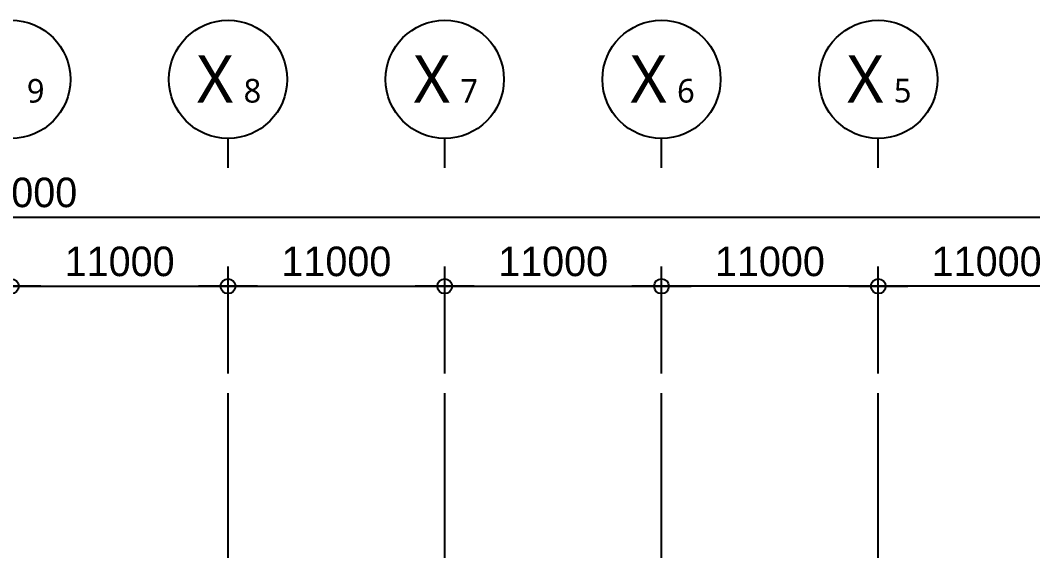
# Model space of a CAD drawing. Header units: millimetres. Extents: x 37653813 to 38677796, y 586285 to 874285.
# Drawn here: x 37830206 to 37881591, y 692224 to 719153 of the extents above; entities that cross this region are included whole.
import ezdxf
from ezdxf.enums import TextEntityAlignment as Align

# ---------------------------------------------------------------- set-up
doc = ezdxf.new("R2010")
doc.units = ezdxf.units.MM
doc.header["$LTSCALE"] = 1000
doc.header["$MEASUREMENT"] = 0
doc.header["$PDSIZE"] = -10
doc.layers.get('0').update_dxf_attribs({"linetype": 'CONTINUOUS'})
doc.layers.get('Defpoints').update_dxf_attribs({"color": 161, "linetype": 'CONTINUOUS'})
for name, color, linetype in [('cen', 1, 'CONTINUOUS'), ('NDIM', 7, 'CONTINUOUS'), ('SYM(AXIS)', 7, 'CONTINUOUS'), ('TEXT(AXIS)', 2, 'CONTINUOUS')]:
    doc.layers.add(name, color=color, linetype=linetype)
doc.styles.add('CGS', font='cgse', dxfattribs={"bigfont": 'cgs'})
doc.styles.add('나눔바른고딕', font='NanumBarunGothic.ttf')
doc.dimstyles.new('NDIM 1200', dxfattribs={"dimscale": 500, "dimtxt": 3, "dimasz": 1, "dimexe": 2, "dimexo": 2, "dimgap": 1, "dimtad": 1, "dimdec": 0, "dimdsep": 46, "dimtxsty": 'CGS', "dimblk": 'DOT0', "dimcen": 1, "dimdle": 8, "dimclrd": 2, "dimclre": 2, "dimclrt": 2, "dimadec": 0, "dimazin": 0, "dimtfac": 1, "dimtdec": 0, "dimtix": 1, "dimtmove": 2, "dimatfit": 3, "dimldrblk": 'DOT0', "dimfxl": 1, "dimtolj": 1, "dimtzin": 0, "dimlwd": -1, "dimlwe": -1, "dimarcsym": 0})

# ---------------------------------------------------------------- blocks, each defined once
blk = doc.blocks.new('DOT0')
blk.add_line((-3, 0), (3, 0))
at = {"color": 6}
blk.add_circle((0, 0), 0.75, dxfattribs=at)
blk = doc.blocks.new('*D145')
at = {"layer": 'Defpoints', "color": 0, "ltscale": 0.4, "transparency": 16777216}
for p in [(37917751, 709153), (37741751, 700227), (37917751, 700227)]:
    blk.add_point(p, dxfattribs=at)
at = {"layer": 'NDIM', "ltscale": 0.4, "transparency": 16777216}
for p, q in [((37741751, 701227), (37741751, 710153)), ((37917751, 701227), (37917751, 710153)), ((37742251, 709153), (37917251, 709153))]:
    blk.add_line(p, q, dxfattribs=at)
at = {"layer": 'NDIM', "ltscale": 0.4, "transparency": 16777216, "xscale": 500, "yscale": 500, "zscale": 500, "rotation": 180}
blk.add_blockref('DOT0', (37741751, 709153), dxfattribs=at)
at = {"layer": 'NDIM', "ltscale": 0.4, "transparency": 16777216, "xscale": 500, "yscale": 500, "zscale": 500}
blk.add_blockref('DOT0', (37917751, 709153), dxfattribs=at)
at = {"layer": 'NDIM', "ltscale": 0.4, "transparency": 16777216, "insert": (37829751, 710403), "char_height": 1500, "attachment_point": 5, "style": 'CGS'}
blk.add_mtext('\\A1;176000', dxfattribs=at)
blk = doc.blocks.new('*D151')
at = {"layer": 'Defpoints', "color": 0, "ltscale": 0.4, "transparency": 16777216}
for p in [(37862751, 705653), (37851751, 700227), (37862751, 700227)]:
    blk.add_point(p, dxfattribs=at)
at = {"layer": 'NDIM', "ltscale": 0.4, "transparency": 16777216}
for p, q in [((37851751, 701227), (37851751, 706653)), ((37862751, 701227), (37862751, 706653)), ((37852251, 705653), (37862251, 705653))]:
    blk.add_line(p, q, dxfattribs=at)
at = {"layer": 'NDIM', "ltscale": 0.4, "transparency": 16777216, "xscale": 500, "yscale": 500, "zscale": 500, "rotation": 180}
blk.add_blockref('DOT0', (37851751, 705653), dxfattribs=at)
at = {"layer": 'NDIM', "ltscale": 0.4, "transparency": 16777216, "xscale": 500, "yscale": 500, "zscale": 500}
blk.add_blockref('DOT0', (37862751, 705653), dxfattribs=at)
at = {"layer": 'NDIM', "ltscale": 0.4, "transparency": 16777216, "insert": (37857251, 706903), "char_height": 1500, "attachment_point": 5, "style": 'CGS'}
blk.add_mtext('\\A1;11000', dxfattribs=at)
blk = doc.blocks.new('*D152')
at = {"layer": 'Defpoints', "color": 0, "ltscale": 0.4, "transparency": 16777216}
for p in [(37851751, 705653), (37840751, 700227), (37851751, 700227)]:
    blk.add_point(p, dxfattribs=at)
at = {"layer": 'NDIM', "ltscale": 0.4, "transparency": 16777216}
for p, q in [((37840751, 701227), (37840751, 706653)), ((37851751, 701227), (37851751, 706653)), ((37841251, 705653), (37851251, 705653))]:
    blk.add_line(p, q, dxfattribs=at)
at = {"layer": 'NDIM', "ltscale": 0.4, "transparency": 16777216, "xscale": 500, "yscale": 500, "zscale": 500, "rotation": 180}
blk.add_blockref('DOT0', (37840751, 705653), dxfattribs=at)
at = {"layer": 'NDIM', "ltscale": 0.4, "transparency": 16777216, "xscale": 500, "yscale": 500, "zscale": 500}
blk.add_blockref('DOT0', (37851751, 705653), dxfattribs=at)
at = {"layer": 'NDIM', "ltscale": 0.4, "transparency": 16777216, "insert": (37846251, 706903), "char_height": 1500, "attachment_point": 5, "style": 'CGS'}
blk.add_mtext('\\A1;11000', dxfattribs=at)
blk = doc.blocks.new('*D153')
at = {"layer": 'Defpoints', "color": 0, "ltscale": 0.4, "transparency": 16777216}
for p in [(37840751, 705653), (37829751, 700227), (37840751, 700227)]:
    blk.add_point(p, dxfattribs=at)
at = {"layer": 'NDIM', "ltscale": 0.4, "transparency": 16777216}
for p, q in [((37829751, 701227), (37829751, 706653)), ((37840751, 701227), (37840751, 706653)), ((37830251, 705653), (37840251, 705653))]:
    blk.add_line(p, q, dxfattribs=at)
at = {"layer": 'NDIM', "ltscale": 0.4, "transparency": 16777216, "xscale": 500, "yscale": 500, "zscale": 500, "rotation": 180}
blk.add_blockref('DOT0', (37829751, 705653), dxfattribs=at)
at = {"layer": 'NDIM', "ltscale": 0.4, "transparency": 16777216, "xscale": 500, "yscale": 500, "zscale": 500}
blk.add_blockref('DOT0', (37840751, 705653), dxfattribs=at)
at = {"layer": 'NDIM', "ltscale": 0.4, "transparency": 16777216, "insert": (37835251, 706903), "char_height": 1500, "attachment_point": 5, "style": 'CGS'}
blk.add_mtext('\\A1;11000', dxfattribs=at)
blk = doc.blocks.new('*D154')
at = {"layer": 'Defpoints', "color": 0, "ltscale": 0.4, "transparency": 16777216}
for p in [(37829751, 705653), (37818751, 700227), (37829751, 700227)]:
    blk.add_point(p, dxfattribs=at)
at = {"layer": 'NDIM', "ltscale": 0.4, "transparency": 16777216}
for p, q in [((37818751, 701227), (37818751, 706653)), ((37829751, 701227), (37829751, 706653)), ((37819251, 705653), (37829251, 705653))]:
    blk.add_line(p, q, dxfattribs=at)
at = {"layer": 'NDIM', "ltscale": 0.4, "transparency": 16777216, "xscale": 500, "yscale": 500, "zscale": 500, "rotation": 180}
blk.add_blockref('DOT0', (37818751, 705653), dxfattribs=at)
at = {"layer": 'NDIM', "ltscale": 0.4, "transparency": 16777216, "xscale": 500, "yscale": 500, "zscale": 500}
blk.add_blockref('DOT0', (37829751, 705653), dxfattribs=at)
at = {"layer": 'NDIM', "ltscale": 0.4, "transparency": 16777216, "insert": (37824251, 706903), "char_height": 1500, "attachment_point": 5, "style": 'CGS'}
blk.add_mtext('\\A1;11000', dxfattribs=at)
blk = doc.blocks.new('*D157')
at = {"layer": 'Defpoints', "color": 0, "ltscale": 0.4, "transparency": 16777216}
for p in [(37862751, 705653), (37862751, 700227), (37873751, 700227)]:
    blk.add_point(p, dxfattribs=at)
at = {"layer": 'NDIM', "ltscale": 0.4, "transparency": 16777216}
for p, q in [((37862751, 701227), (37862751, 706653)), ((37873751, 701227), (37873751, 706653)), ((37873251, 705653), (37863251, 705653))]:
    blk.add_line(p, q, dxfattribs=at)
at = {"layer": 'NDIM', "ltscale": 0.4, "transparency": 16777216, "xscale": 500, "yscale": 500, "zscale": 500, "rotation": 180}
blk.add_blockref('DOT0', (37862751, 705653), dxfattribs=at)
at = {"layer": 'NDIM', "ltscale": 0.4, "transparency": 16777216, "xscale": 500, "yscale": 500, "zscale": 500}
blk.add_blockref('DOT0', (37873751, 705653), dxfattribs=at)
at = {"layer": 'NDIM', "ltscale": 0.4, "transparency": 16777216, "insert": (37868251, 706903), "char_height": 1500, "attachment_point": 5, "style": 'CGS'}
blk.add_mtext('\\A1;11000', dxfattribs=at)
blk = doc.blocks.new('*D158')
at = {"layer": 'Defpoints', "color": 0, "ltscale": 0.4, "transparency": 16777216}
for p in [(37873751, 705653), (37873751, 700227), (37884751, 700227)]:
    blk.add_point(p, dxfattribs=at)
at = {"layer": 'NDIM', "ltscale": 0.4, "transparency": 16777216}
for p, q in [((37873751, 701227), (37873751, 706653)), ((37884751, 701227), (37884751, 706653)), ((37884251, 705653), (37874251, 705653))]:
    blk.add_line(p, q, dxfattribs=at)
at = {"layer": 'NDIM', "ltscale": 0.4, "transparency": 16777216, "xscale": 500, "yscale": 500, "zscale": 500, "rotation": 180}
blk.add_blockref('DOT0', (37873751, 705653), dxfattribs=at)
at = {"layer": 'NDIM', "ltscale": 0.4, "transparency": 16777216, "xscale": 500, "yscale": 500, "zscale": 500}
blk.add_blockref('DOT0', (37884751, 705653), dxfattribs=at)
at = {"layer": 'NDIM', "ltscale": 0.4, "transparency": 16777216, "insert": (37879251, 706903), "char_height": 1500, "attachment_point": 5, "style": 'CGS'}
blk.add_mtext('\\A1;11000', dxfattribs=at)
blk = doc.blocks.new('A$C2F20087E')
at = {"layer": 'SYM(AXIS)'}
blk.add_line((600, 0), (600, 300), dxfattribs=at)
blk.add_circle((600, 900), 600, dxfattribs=at)
blk = doc.blocks.new('SDFSDFSDFSDFSF')
at = {"layer": 'cen', "ltscale": 0.1}
for p, q in [((37828151, 613334), (37828151, 700227)), ((37839151, 613334), (37839151, 700227)), ((37850151, 613334), (37850151, 700227)), ((37861151, 613334), (37861151, 700227))]:
    blk.add_line(p, q, dxfattribs=at)

msp = doc.modelspace()

# ---------------------------------------------------------------- block references
at = {"xscale": 5, "yscale": 5, "zscale": 5}
for p in [(37826751.1, 711653), (37837751.1, 711653), (37848751.1, 711653), (37859751.1, 711653), (37870751.1, 711653)]:
    msp.add_blockref('A$C2F20087E', p, dxfattribs=at)
msp.add_blockref('SDFSDFSDFSDFSF', (12599.7, 0))

# ---------------------------------------------------------------- texts
at = {"layer": 'TEXT(AXIS)', "style": '나눔바른고딕'}
for s, height, p in [('X', 2400, (37840092.9, 716172.9)), ('X', 2400, (37851092.9, 716172.9)), ('X', 2400, (37862092.9, 716172.9)), ('X', 2400, (37873092.9, 716172.9)), ('9', 1200, (37830989.1, 715573)), ('8', 1200, (37841989.1, 715573)), ('7', 1200, (37852989.1, 715573)), ('6', 1200, (37863989.1, 715573)), ('5', 1200, (37874989.1, 715573))]:
    msp.add_text(s, height=height, dxfattribs=at).set_placement(p, align=Align.MIDDLE)

# ---------------------------------------------------------------- dimensions: what is measured, and where the dimension line sits
at = {"layer": 'NDIM', "ltscale": 0.4}
for base, p1, p2, angle, picture, middle in [((37917751.1, 709153), (37741751.1, 700227.2), (37917751.1, 700227.2), 0, '*D145', (37829751.1, 710403)), ((37829751.1, 705653), (37818751.1, 700227.2), (37829751.1, 700227.2), 0, '*D154', (37824251.1, 706903)), ((37840751.1, 705653), (37829751.1, 700227.2), (37840751.1, 700227.2), 0, '*D153', (37835251.1, 706903)), ((37851751.1, 705653), (37840751.1, 700227.2), (37851751.1, 700227.2), 0, '*D152', (37846251.1, 706903)), ((37862751.1, 705653), (37851751.1, 700227.2), (37862751.1, 700227.2), 0, '*D151', (37857251.1, 706903)), ((37862751.1, 705653), (37873751.1, 700227.2), (37862751.1, 700227.2), 180, '*D157', (37868251.1, 706903)), ((37873751.1, 705653), (37884751.1, 700227.2), (37873751.1, 700227.2), 180, '*D158', (37879251.1, 706903))]:
    dim = msp.add_linear_dim(base=base, p1=p1, p2=p2, angle=angle, dimstyle='NDIM 1200', override={"dimclrd": 256, "dimclre": 256, "dimclrt": 256}, dxfattribs=at)
    dim.commit()
    dim.dimension.update_dxf_attribs({"geometry": picture, "text_midpoint": middle})

doc.saveas('drawing.dxf')
